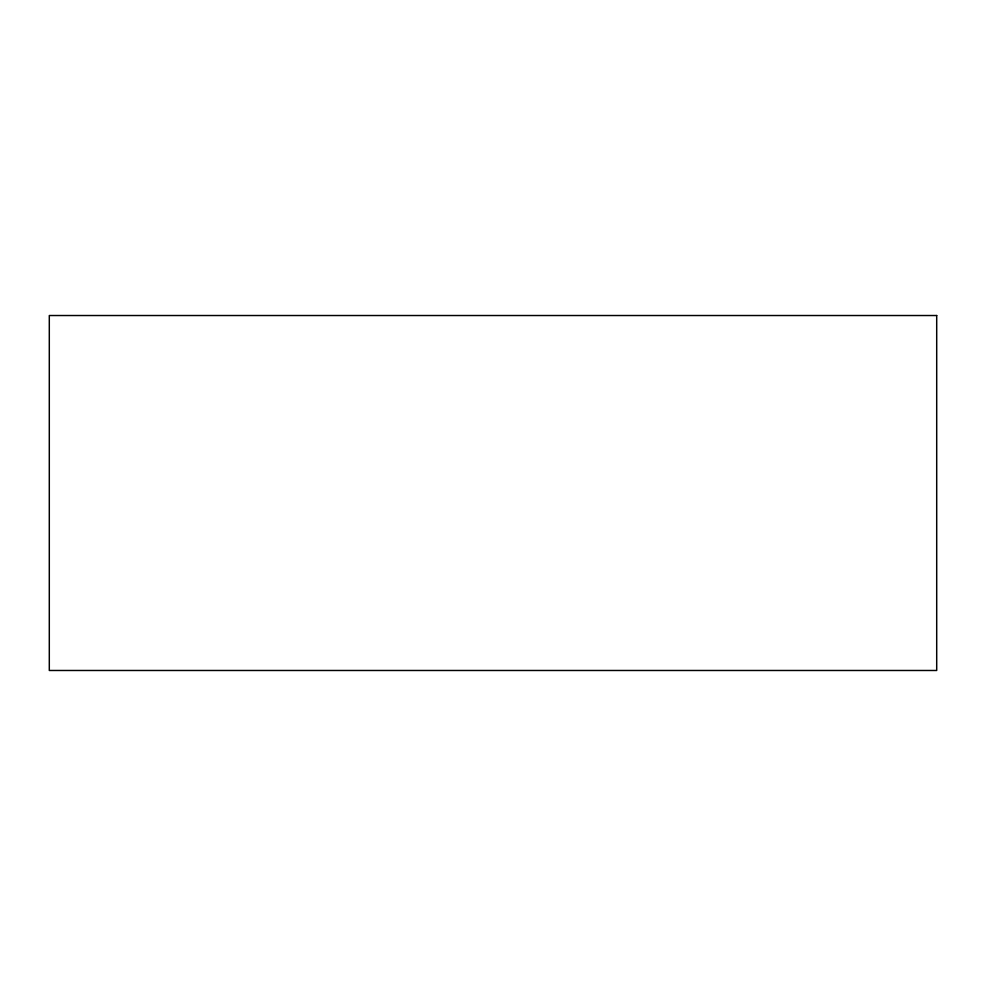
<?xml version="1.0" encoding="UTF-8"?>
<svg xmlns="http://www.w3.org/2000/svg" width="986" height="986" viewBox="0 0 986 986"><rect width="100%" height="100%" fill="white"/><g stroke="black" fill="none" stroke-linecap="round" stroke-linejoin="round"><path stroke-width="1.48" d="M936.7 315.52L49.3 315.52L49.3 670.48L936.7 670.48L936.7 315.52"/></g></svg>
